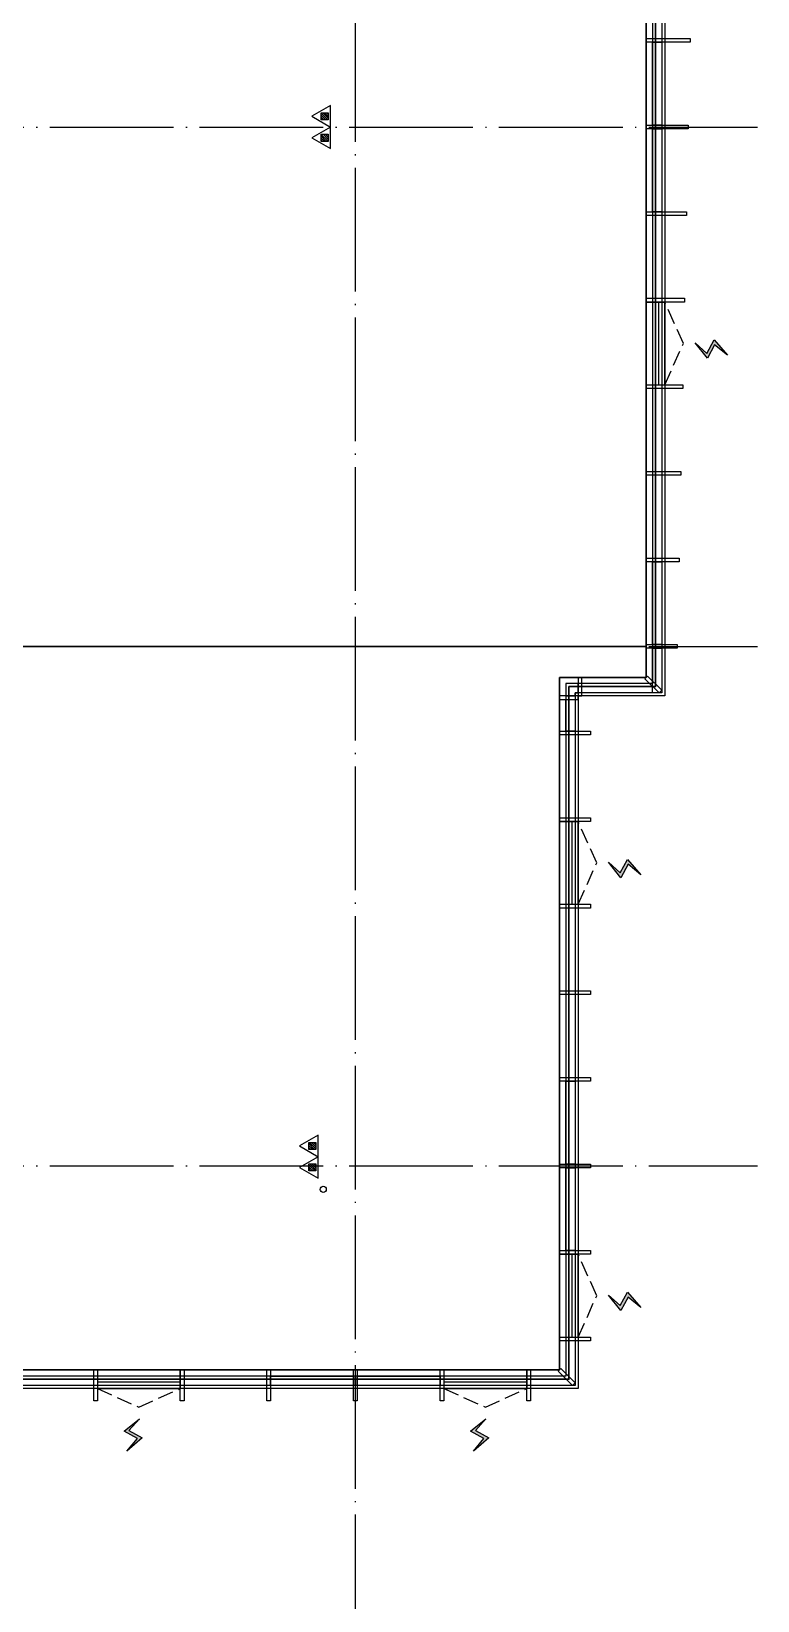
# Model space of a CAD drawing. Extents: x -292644 to 263613, y -713695 to 491457.
# Drawn here: x 36764 to 48500, y 60770 to 86146 of the extents above; entities that cross this region are included whole.
import ezdxf
from ezdxf.xclip import XClip

# ---------------------------------------------------------------- set-up
doc = ezdxf.new("R2010")
doc.units = 0
doc.header["$LTSCALE"] = 1000
doc.header["$MEASUREMENT"] = 0
for name, pattern in [('10#楼幕墙$0$DASH', [0.35, 0.25, -0.1]), ('104-10 轴网$0$DOTE', [2.4200000000000004, 2, -0.2, 0.02, -0.2]), ('X-104 8#10#平面_t3$0$109-34 轴网$0$L1$0$$AUDIT_BAD_LTYPE1', [0]), ('X-104 8#10#平面_t3$0$DASH', [0.35, 0.25, -0.1])]:
    doc.linetypes.add(name, pattern=pattern)
doc.layers.get('0').update_dxf_attribs({"linetype": 'CONTINUOUS'})
for name, color, linetype in [('10#楼幕墙$0$04-电动窗', 1, 'CONTINUOUS'), ('10#楼幕墙$0$A-C_玻璃幕墙', 140, 'CONTINUOUS'), ('10#楼幕墙$0$A-C_窗b', 191, 'CONTINUOUS'), ('10#楼幕墙$0$A-TECH_结构', 21, 'CONTINUOUS'), ('104-10 轴网$0$A_AXIS-轴线', 36, '104-10 轴网$0$DOTE'), ('X-104 8#10#平面_t3$0$A-O_分水线', 127, 'CONTINUOUS'), ('X-104 8#10#平面_t3$0$A-SUR_看线', 231, 'CONTINUOUS'), ('X-104 8#10#平面_t3$0$A-TECH_结构', 21, 'CONTINUOUS'), ('X-104 8#10#平面_t3$0$水-消火栓', 41, 'CONTINUOUS')]:
    doc.layers.add(name, color=color, linetype=linetype)
doc.layers.add('X-104 8#10#平面_t3$0$000套内', color=226, linetype='CONTINUOUS', lineweight=30, plot=False)
doc.layers.get('X-104 8#10#平面_t3$0$A-O_分水线').off()

# ---------------------------------------------------------------- blocks, each defined once
blk = doc.blocks.new('104-10 轴网')
at = {"layer": '104-10 轴网$0$A_AXIS-轴线', "linetype": '104-10 轴网$0$DOTE'}
for p, q in [((41999.99999999995, -6500.000000000015), (42000.00000000021, 40100.00000000004)), ((-6500.000000000022, 25199.99999999999), (48500.00000000018, 25200.00000000004)), ((-6500.000000000022, 16799.99999999999), (48500.00000000018, 16800.00000000004)), ((-6500.000000000022, 8399.999999999985), (48500.00000000018, 8400.000000000044))]:
    blk.add_line(p, q, dxfattribs=at)
blk = doc.blocks.new('X-104 8#10#平面_t3$0$rhyseuyi')
at = {"layer": 'X-104 8#10#平面_t3$0$A-TECH_结构', "linetype": 'X-104 8#10#平面_t3$0$109-34 轴网$0$L1$0$$AUDIT_BAD_LTYPE1'}
blk.add_lwpolyline([(-500, 64499.99998456433), (-500, 54700.00000000009), (17300, 54700.00000000009), (17300, 56100.00000000009), (28500, 56100.00000000009), (28500, 63100.00000000009), (34100, 63100.00000000009), (34100, 64500.00000000009), (45299.99999999999, 64500.00000000009), (45299.99999999999, 75700.00000000009), (46699.99999999999, 75700.00000000009), (46699.99999999999, 96300.00000000009), (33100, 96300.00000000009), (33100, 93500.00000000009), (21900, 93500.00000000009), (21900, 80900.00000000009), (14900.00000000029, 80900.00000000009), (14900.00000000419, 76699.99998604327), (8900.000000004307, 76699.99998604327), (8900.000000000407, 79500.0000000001), (-3300, 79500.00000000009), (-3300, 64499.9999985063)], close=True, dxfattribs=at)
blk = doc.blocks.new('10#楼幕墙$0$ii')
blk.add_lwpolyline([(-1339.999257087533, -5.379672802519053e-05), (0.0007429124671034515, -5.379672802519053e-05), (0.0007429124671034515, -150.000053796728), (-1339.999257087533, -150.000053796728)], close=True)
blk = doc.blocks.new('10#楼幕墙$0$$TCHSYS$WIN2D')
for p, q in [((-0.5, 0.5), (0.5, 0.5)), ((-0.5, 0.5), (-0.4999999999999999, -0.5)), ((0.5, 0.5), (0.4999999999999998, -0.5)), ((0.5, 0.1666666666666666), (-0.5, 0.1666666666666666)), ((0.5, -0.1666666666666667), (-0.5, -0.1666666666666667)), ((-0.4999999999999999, -0.5), (0.5, -0.5))]:
    blk.add_line(p, q)
blk = doc.blocks.new('10#楼幕墙$0$开启扇')
at = {"layer": '10#楼幕墙$0$04-电动窗'}
h = blk.add_hatch(color=1, dxfattribs=at)
h.dxf.hatch_style = 1
h.paths.add_polyline_path([(680.5562354524154, 539.9632903847669), (509.7987490945379, 728.6290481947071), (726.3024437201093, 845.9672921814199), (478.2154791858056, 1065.595502953947), (646.9190324007068, 855.8806169162563), (430.4153377751354, 738.5423729295435)])
at = {"linetype": '10#楼幕墙$0$DASH'}
blk.add_lwpolyline([(0, 49.99999999714782), (670, 349.9999999971478), (1340, 49.99999999714782)], dxfattribs=at)
at = {"layer": '10#楼幕墙$0$04-电动窗', "color": 1}
blk.add_lwpolyline([(680.5562354524154, 539.9632903847669), (509.7987490945379, 728.6290481947071), (726.3024437201093, 845.9672921814199), (478.2154791858056, 1065.595502953947), (646.9190324007068, 855.8806169162563), (430.4153377751354, 738.5423729295435), (680.5562354524154, 539.9632903847669)], close=True, dxfattribs=at)
at = {"xscale": -1340, "yscale": 300, "zscale": 1340, "rotation": 180}
blk.add_blockref('10#楼幕墙$0$$TCHSYS$WIN2D', (670, -100), dxfattribs=at)
blk = doc.blocks.new('*U3405')
blk.add_lwpolyline([(509.9999999971842, 0), (0, 0), (0, 150), (509.9999999971842, 150)], close=True)
blk = doc.blocks.new('*U3406')
blk.add_lwpolyline([(719.9999999992215, 0), (0, 0), (0, 150), (719.9999999992215, 150)], close=True)
blk = doc.blocks.new('10#楼幕墙$0$A$C13E80662')
for points in [[(150.0005130732898, 150.2641038001748), (150.0005130732898, 200.2641038001238), (0.0005130732897669077, 200.2641038001238), (0.0005130732897669077, 0.2641038001238485), (150.0005130732898, 0.2641038001238485)], [(150.0005130732898, 0.2641038001747802), (200.0005130733043, 0.2641038001747802), (200.0005130733043, 150.2641038001748), (150.0005130732898, 150.2641038001748)]]:
    blk.add_lwpolyline(points)
blk = doc.blocks.new('10#楼幕墙')
at = {"layer": '10#楼幕墙$0$A-C_玻璃幕墙'}
for points in [[(45600.00000000006, 64200.00000000003), (34400.00000000006, 64200.00000000003), (34400.00000000006, 62800.00000000003), (28800.00000000006, 62800.00000000003), (28800.00000000006, 55800.00000000001), (17600.00000000006, 55800.00000000001), (17600.00000000006, 54400.00000000001), (-799.9999999999418, 54400.00000000001), (-799.9999999999418, 64200.00000000003), (-3599.999999999942, 64200.00000000003), (-3599.999999999942, 79800.00000000003), (9200.000000000058, 79800.00000000003), (9200.000000000058, 77000.00000000003), (14600.00000000006, 77000.00000000003), (14600.00000000006, 81200.00000000003), (21600.00000000006, 81200.00000000003), (21600.00000000006, 93800.00000000003), (32800.00000000006, 93800.00000000003), (32800.00000000006, 96600.00000000003), (47000.00000000006, 96600.00000000003), (47000.00000000006, 75400.00000000003), (45600.00000000006, 75400.00000000003)], [(45550.00000000006, 64250.00000000003), (34350.00000000006, 64250.00000000003), (34350.00000000006, 62850.00000000003), (28750.00000000006, 62850.00000000003), (28750.00000000006, 55850.00000000001), (17550.00000000006, 55850.00000000001), (17550.00000000006, 54450.00000000001), (-749.9999999999418, 54450.00000000001), (-749.9999999999418, 64250.00000000003), (-3549.999999999942, 64250.00000000003), (-3549.999999999942, 79750.00000000003), (9150.000000000058, 79750.00000000003), (9150.000000000058, 76950.00000000003), (14650.00000000006, 76950.00000000003), (14650.00000000006, 81150.00000000003), (21650.00000000006, 81150.00000000003), (21650.00000000006, 93750.00000000003), (32850.00000000006, 93750.00000000003), (32850.00000000006, 96550.00000000003), (46950.00000000006, 96550.00000000003), (46950.00000000006, 75450.00000000003), (45550.00000000006, 75450.00000000003)], [(45400.00000000006, 64400.00000000003), (34200.00000000006, 64400.00000000003), (34200.00000000006, 63000.00000000003), (28600.00000000006, 63000.00000000003), (28600.00000000006, 56000.00000000001), (17400.00000000006, 56000.00000000001), (17400.00000000006, 54600.00000000001), (-599.9999999999418, 54600.00000000001), (-599.9999999999418, 64400.00000000003), (-3399.999999999942, 64400.00000000003), (-3399.999999999942, 79600.00000000003), (9000.000000000058, 79600.00000000003), (9000.000000000058, 76800.00000000003), (14800.00000000006, 76800.00000000003), (14800.00000000006, 81000.00000000003), (21800.00000000006, 81000.00000000003), (21800.00000000006, 93600.00000000003), (33000.00000000006, 93600.00000000003), (33000.00000000006, 96400.00000000003), (46800.00000000006, 96400.00000000003), (46800.00000000006, 75600.00000000003), (45400.00000000006, 75600.00000000003)], [(47410.00000000349, 86029.99998604335), (47410.00000000349, 85969.99998604335), (46700.00000000745, 85969.99998604335), (46700.00000000745, 86029.99998604335)], [(47380.00000000349, 84630.00000000015), (47380.00000000349, 84570.00000000015), (46700.00000000745, 84569.99998604335), (46700.00000000745, 84629.99998604335)], [(47350.00000000634, 83229.99998604335), (47350.00000000634, 83169.99998604335), (46700.00000000745, 83169.99998604335), (46700.00000000745, 83229.99998604335)], [(47320.00000000343, 81829.99998604253), (47320.00000000343, 81769.99998604253), (46700.00000000745, 81769.99998604335), (46700.00000000745, 81829.99998604335)], [(47290.00000000343, 80429.99998604335), (47290.00000000343, 80369.99998604335), (46700.00000000332, 80369.99998604335), (46700.00000000332, 80429.99998604335)], [(47260.00000000343, 79029.99998604335), (47260.00000000343, 78969.99998604335), (46700.00000000338, 78969.99998604335), (46700.00000000338, 79029.99998604335)], [(47230.00000000343, 77629.99998604335), (47230.00000000343, 77569.99998604335), (46700.00000000338, 77569.99998604335), (46700.00000000338, 77629.99998604335)], [(47200.00000000338, 76229.99998604247), (47200.00000000338, 76169.99998604247), (46700.00000000338, 76169.99998604335), (46700.00000000338, 76229.99998604335)], [(45599.99999997543, 75399.99998604323), (45659.99999997546, 75399.99998604326), (45659.99999997543, 75699.99998604326), (45599.99999997543, 75699.99998604329)], [(46678.86856790644, 75678.86856790239), (46721.29497477767, 75721.29497477357), (46950.08177134208, 75492.5081782091), (46907.65536447091, 75450.08177133792)], [(45599.99999997546, 75339.9999860432), (45599.99999997543, 75399.99998604323), (45299.99999997543, 75399.9999860432), (45299.99999997543, 75339.9999860432)], [(45799.99999997544, 74829.99998604241), (45799.99999997544, 74769.99998604241), (45299.99999997544, 74769.99998604253), (45299.99999997544, 74829.99998604253)], [(45799.99999997544, 73429.99998604241), (45799.99999997544, 73369.99998604241), (45299.99999997544, 73369.99998604253), (45299.99999997544, 73429.99998604253)], [(45799.99999997544, 72029.99998604247), (45799.99999997544, 71969.99998604247), (45299.99999997555, 71969.99998604253), (45299.99999997555, 72029.99998604253)], [(45799.99999997544, 70629.99998604253), (45799.99999997544, 70569.99998604253), (45299.99999997555, 70569.99998604253), (45299.99999997555, 70629.99998604253)], [(45799.99999997544, 69229.99998604253), (45799.99999997544, 69169.99998604253), (45299.99999997555, 69169.99998604253), (45299.99999997555, 69229.99998604253)], [(45799.99999997544, 67829.99998604253), (45799.99999997544, 67769.99998604253), (45299.99999997555, 67769.99998604253), (45299.99999997555, 67829.99998604253)], [(45799.99999997538, 66429.99998604253), (45799.99999997538, 66369.99998604253), (45299.99999997544, 66369.99998604253), (45299.99999997544, 66429.99998604253)], [(45799.99999997544, 65029.99998604253), (45799.99999997544, 64969.99998604253), (45299.99999997555, 64969.99998604253), (45299.99999997555, 65029.99998604253)], [(45799.99999997538, 65029.99998604253), (45799.99999997538, 64969.99998604253), (45299.99999997544, 64969.99998604253), (45299.99999997544, 65029.99998604253)], [(37770.0000000046, 64499.99998604678), (37830.0000000046, 64499.99998604678), (37830.00000000338, 63999.99998601023), (37770.00000000338, 63999.99998601023)], [(39170.0000000046, 64499.99998604678), (39230.0000000046, 64499.99998604678), (39230.00000000338, 63999.99998601023), (39170.00000000338, 63999.99998601023)], [(40570.0000000046, 64499.99998604678), (40630.0000000046, 64499.99998604678), (40630.00000000338, 63999.99998601023), (40570.00000000338, 63999.99998601023)], [(41970.0000000046, 64499.99998604678), (42030.0000000046, 64499.99998604678), (42030.00000000338, 63999.99998601023), (41970.00000000338, 63999.99998601023)], [(43370.0000000046, 64499.99998604678), (43430.0000000046, 64499.99998604678), (43430.0000000046, 63999.99998601017), (43370.0000000046, 63999.99998601017)], [(44770.0000000046, 64499.99998604678), (44830.0000000046, 64499.99998604678), (44830.0000000046, 63999.99998601017), (44770.0000000046, 63999.99998601017)], [(45278.78679656447, 64478.78679656444), (45321.21320343571, 64521.21320343562), (45550.00000000006, 64292.42640687127), (45507.57359312888, 64250.00000000009)]]:
    blk.add_lwpolyline(points, close=True, dxfattribs=at)
at = {"layer": '10#楼幕墙$0$A-TECH_结构'}
blk.add_lwpolyline([(45300.00000000006, 64500.00000000003), (34100.00000000006, 64500.00000000003), (34100.00000000006, 63100.00000000003), (28500.00000000006, 63100.00000000003), (28500.00000000006, 56100.00000000001), (17300.00000000006, 56100.00000000001), (17300.00000000006, 54700.00000000001), (-499.9999999999418, 54700.00000000001), (-499.9999999999418, 64500.00000000003), (-3299.999999999942, 64500.00000000003), (-3299.999999999942, 79500.00000000003), (8900.000000000058, 79500.00000000003), (8900.000000000058, 76700.00000000003), (14900.00000000006, 76700.00000000003), (14900.00000000006, 80900.00000000003), (21900.00000000006, 80900.00000000003), (21900.00000000006, 93500.00000000003), (33100.00000000006, 93500.00000000003), (33100.00000000006, 96300.00000000003), (46700.00000000006, 96300.00000000003), (46700.00000000006, 75700.00000000003), (45300.00000000006, 75700.00000000003)], close=True, dxfattribs=at)
at = {"layer": '10#楼幕墙$0$A-C_玻璃幕墙'}
for name, p, rotation in [('10#楼幕墙$0$ii', (46950.00000000413, 84629.99998604335), 270), ('10#楼幕墙$0$ii', (46950.00000000349, 83229.99998604335), 270), ('10#楼幕墙$0$ii', (46950.00000000338, 76229.99998604335), 270), ('*U3406', (46950.00000000419, 75449.99998604329), 90), ('10#楼幕墙$0$A$C13E80662', (45399.73589617531, 75600.00049911652), 270), ('*U3405', (45549.99999997544, 74829.99998604241), 90), ('10#楼幕墙$0$ii', (45549.99999997637, 67829.99998604247), 270), ('10#楼幕墙$0$ii', (45549.99999997637, 66429.99998604247), 270), ('10#楼幕墙$0$ii', (40630.00000000454, 64249.9999860434), 180), ('10#楼幕墙$0$ii', (42030.00000000454, 64249.99998604335), 180)]:
    blk.add_blockref(name, p, dxfattribs=dict(at, rotation=rotation))
at = {"layer": '10#楼幕墙$0$A-C_玻璃幕墙', "xscale": -1}
for p, rotation in [((46950.00000000425, 80429.99998604253), 270), ((45549.99999997643, 65029.99998604259), 270), ((37830.00000000454, 64249.99998604335), 180), ((43430.00000000576, 64249.99998604329), 180)]:
    blk.add_blockref('10#楼幕墙$0$开启扇', p, dxfattribs=dict(at, rotation=rotation))
at = {"layer": '10#楼幕墙$0$A-C_窗b', "color": 4, "xscale": -1, "rotation": 270}
blk.add_blockref('10#楼幕墙$0$开启扇', (45549.99999997643, 72029.99998604247), dxfattribs=at)
blk = doc.blocks.new('X-104 8#10#平面_t3$0$$TWTSYS$00000546')
h = blk.add_hatch()
h.set_pattern_fill('ANSI31', color=256, scale=200, style=0)
h.set_pattern_definition([(45, (-38543.80223862439, -6670.830405693208), (-17.67766952966369, 17.67766952966369), [])])
h.paths.add_polyline_path([(-64.92232553117356, 173.7449990885525), (64.922325531159, 173.7449990885525), (64.922325531159, 43.90034802621994), (-64.92232553117356, 43.90034802621994)])
for points in [[(0, 343.6163707387423), (-198.3870041439732, 0), (198.3870041439732, 0)], [(-64.92232553117356, 173.7449990885525), (64.922325531159, 173.7449990885525), (64.922325531159, 43.90034802621994), (-64.92232553117356, 43.90034802621994)]]:
    blk.add_lwpolyline(points, close=True)
blk = doc.blocks.new('X-104 8#10#平面_t3$0$A$C46662BA1')
at = {"layer": 'X-104 8#10#平面_t3$0$水-消火栓'}
blk.add_circle((41480.02259991536, 67419.9999860492), 50, dxfattribs=at)
at = {"layer": 'X-104 8#10#平面_t3$0$水-消火栓', "xscale": 0.88, "yscale": 0.88, "zscale": 0.88, "rotation": 90}
for p in [(41600.00000000393, 84773.7416769892), (41600.00000000396, 84424.58054969572), (41399.99999999964, 68123.74170489097), (41399.99999999967, 67774.58057759749)]:
    blk.add_blockref('X-104 8#10#平面_t3$0$$TWTSYS$00000546', p, dxfattribs=at)
blk = doc.blocks.new('X-104 8#10#平面_t3')
at = {"layer": 'X-104 8#10#平面_t3$0$000套内'}
blk.add_lwpolyline([(33600.00000000335, 64349.9999860433), (33600.00000000335, 68149.99998604985), (33700.00000000653, 68150.00000787915), (33700.00000000653, 70950.0000078792), (32049.9999765716, 70950.0000078792), (32049.9999765716, 80300.00000749383), (24949.99997658588, 80300.00000749384), (24949.99997658588, 80999.99998607123), (21750.00000000399, 80999.99998607123), (21750.00000000398, 93649.9999860433), (32950.00000000629, 93649.99998604327), (32950.00000000629, 96449.99998612823), (46850.00000000341, 96449.99998612826), (46850.00000000341, 80899.9999860433), (46850.00000000411, 75549.99998604323), (45449.99999997539, 75549.9999860432), (45449.99999997539, 64349.9999860433)], close=True, dxfattribs=at)
at = {"layer": 'X-104 8#10#平面_t3$0$A-SUR_看线', "linetype": 'X-104 8#10#平面_t3$0$DASH', "ltscale": 2, "const_width": 30}
blk.add_lwpolyline([(32049.9999765716, 76200.00000000004), (46700.00000000338, 76199.99998604335)], dxfattribs=at)
at = {"linetype": 'X-104 8#10#平面_t3$0$109-34 轴网$0$L1$0$$AUDIT_BAD_LTYPE1'}
ref = blk.add_blockref('10#楼幕墙', (0, 0), dxfattribs=at)
XClip(ref).set_block_clipping_path([(-18549.99999999996, -12899.99999999999), (65550.00000000006, 343500.0000000001)])
ref = blk.add_blockref('104-10 轴网', (1.455191522836685e-11, 59400.00000000001))
XClip(ref).set_block_clipping_path([(-16049.999999999925, -11899.999999999949), (58049.99999999998, 45500.000000000095)])
at = {"layer": 'X-104 8#10#平面_t3$0$A-O_分水线', "linetype": 'X-104 8#10#平面_t3$0$109-34 轴网$0$L1$0$$AUDIT_BAD_LTYPE1'}
blk.add_blockref('X-104 8#10#平面_t3$0$A$C46662BA1', (0, -2.91038304567337e-11), dxfattribs=at)
at = {"layer": 'X-104 8#10#平面_t3$0$A-TECH_结构', "linetype": 'X-104 8#10#平面_t3$0$109-34 轴网$0$L1$0$$AUDIT_BAD_LTYPE1'}
blk.add_blockref('X-104 8#10#平面_t3$0$rhyseuyi', (5.820766091346741e-11, -1.164153218269348e-10), dxfattribs=at)

msp = doc.modelspace()

# ---------------------------------------------------------------- block references
msp.add_blockref('X-104 8#10#平面_t3', (0, 0))

doc.saveas('drawing.dxf')
